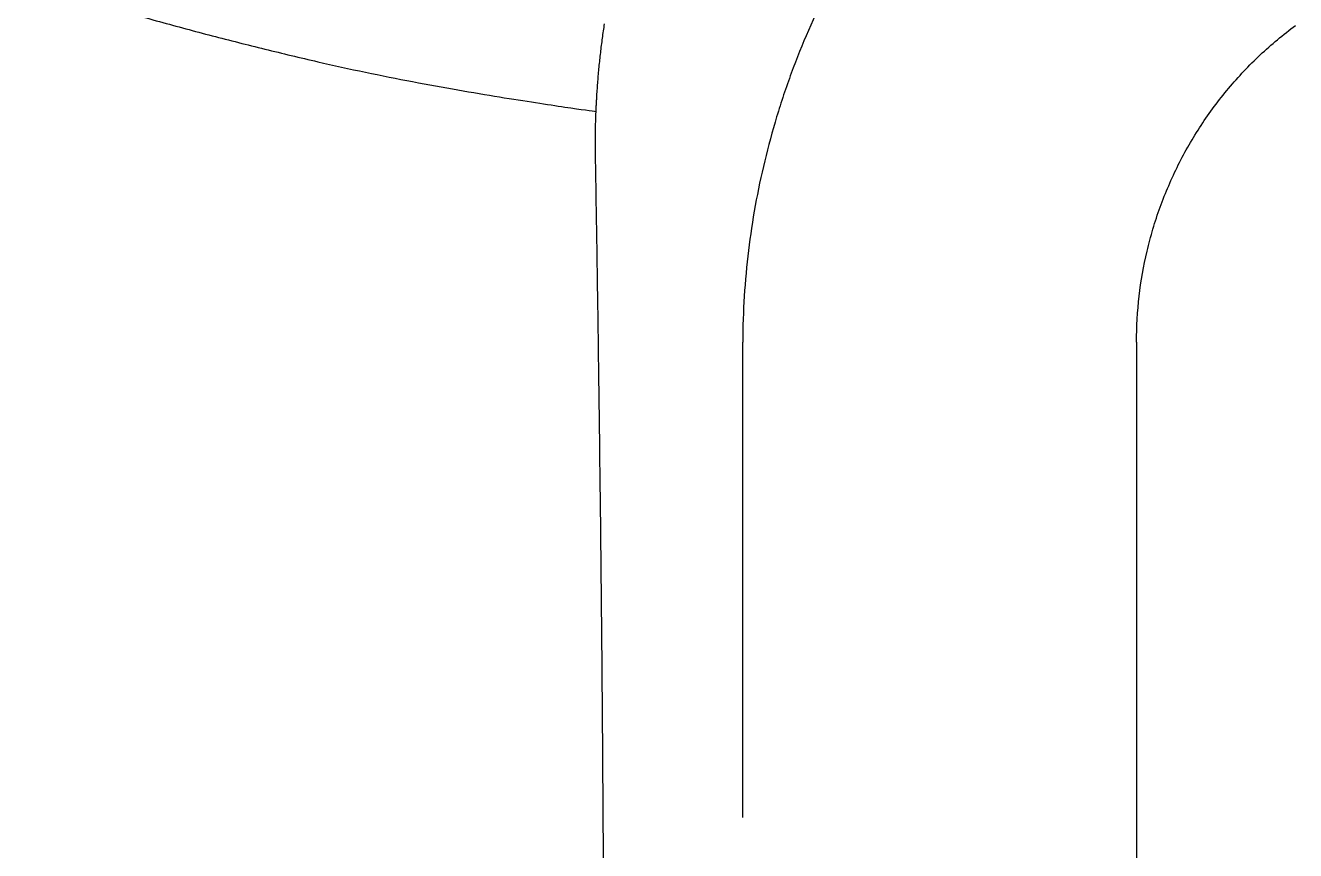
# Model space of a CAD drawing. Extents: x 528 to 612, y 788 to 934.
# Drawn here: x 549.41 to 555.84, y 848.99 to 853.17 of the extents above; entities that cross this region are included whole.
import ezdxf

# ---------------------------------------------------------------- set-up
doc = ezdxf.new("R2010")
doc.units = 0
doc.header["$MEASUREMENT"] = 0
doc.layers.add('1', color=4, linetype='Continuous')

# ---------------------------------------------------------------- blocks, each defined once
blk = doc.blocks.new('2018 FLASH')
at = {"layer": '1', "linetype": 'Continuous', "lineweight": 25}
for p, q in [((25.0756, 44.2357), (25.0756, 46.6429)), ((27.068, 46.6429), (27.068, 37.7771))]:
    blk.add_line(p, q, dxfattribs=at)
for points, knots in [([(17.6588, 50.0917), (17.6881, 50.0754), (17.741, 50.0458), (17.8468, 49.987), (17.9762, 49.916), (18.1362, 49.8308), (18.3503, 49.7193), (18.6201, 49.584), (19.0513, 49.3785), (19.599, 49.1368), (20.1502, 48.9169), (20.5961, 48.752), (20.9298, 48.6345), (21.2637, 48.5229), (21.5299, 48.4389), (21.7281, 48.379), (21.8601, 48.3401), (21.9924, 48.3021), (22.125, 48.2651), (22.2578, 48.2289), (22.3909, 48.1937), (22.5242, 48.1594), (22.6578, 48.126), (22.7916, 48.0935), (22.8807, 48.0726), (22.9254, 48.0621)], [0, 0, 0, 0, 0.017344, 0.031301, 0.062585, 0.093665, 0.125119, 0.187605, 0.250227, 0.37355, 0.500128, 0.562207, 0.625131, 0.688114, 0.750185, 0.774902, 0.799674, 0.824503, 0.84939, 0.874336, 0.899343, 0.924412, 0.949544, 0.974739, 1, 1, 1, 1]), ([(26.6944, 49.8379), (26.5689, 49.745), (26.4498, 49.6454), (26.2241, 49.4334), (26.1174, 49.3209), (25.992, 49.1721), (25.9673, 49.1418), (25.9188, 49.0808), (25.8951, 49.05), (25.8253, 48.9567), (25.7809, 48.8935), (25.6533, 48.7004), (25.576, 48.5673), (25.437, 48.2925), (25.3752, 48.1508), (25.308, 47.9681), (25.2951, 47.9313), (25.2704, 47.8575), (25.2586, 47.8206), (25.2249, 47.7094), (25.2047, 47.6348), (25.1506, 47.4101), (25.1233, 47.2588), (25.0862, 46.9532), (25.0764, 46.7988), (25.0756, 46.6429)], [0, 0, 0, 0, 0.125, 0.125, 0.25, 0.25, 0.28125, 0.28125, 0.3125, 0.3125, 0.375, 0.375, 0.5, 0.5, 0.625, 0.625, 0.65625, 0.65625, 0.6875, 0.6875, 0.75, 0.75, 0.875, 0.875, 1, 1, 1, 1]), ([(24.3377, 47.89), (24.3385, 47.9021), (24.34, 47.9263), (24.3427, 47.9627), (24.3457, 47.9991), (24.3491, 48.0355), (24.3528, 48.0719), (24.3569, 48.1084), (24.3613, 48.1449), (24.3661, 48.1815), (24.3712, 48.218), (24.3749, 48.2424), (24.3767, 48.2546)], [0, 0, 0, 0, 0.099409, 0.198943, 0.298605, 0.398396, 0.49832, 0.598377, 0.698572, 0.798906, 0.899381, 1, 1, 1, 1]), ([(27.068, 46.6429), (27.068, 46.7211), (27.0726, 46.7985), (27.0904, 46.9519), (27.1037, 47.0278), (27.1302, 47.1406), (27.1401, 47.178), (27.1623, 47.2524), (27.1745, 47.2896), (27.2144, 47.3996), (27.245, 47.4708), (27.314, 47.6087), (27.3525, 47.6755), (27.4161, 47.7725), (27.4383, 47.8042), (27.4846, 47.8667), (27.5089, 47.8974), (27.5841, 47.987), (27.6374, 48.0434), (27.7504, 48.1497), (27.81, 48.1996), (27.8728, 48.2462)], [0, 0, 0, 0, 0.125, 0.125, 0.25, 0.25, 0.3125, 0.3125, 0.375, 0.375, 0.5, 0.5, 0.625, 0.625, 0.6875, 0.6875, 0.75, 0.75, 0.875, 0.875, 1, 1, 1, 1]), ([(22.9254, 48.0621), (23.0851, 48.0251), (23.2488, 47.9915), (23.5625, 47.9318), (23.7125, 47.9059), (23.9766, 47.8627), (24.0907, 47.8454), (24.2611, 47.8206), (24.3173, 47.8131), (24.3337, 47.8109)], [0, 0, 0, 0, 0.25, 0.25, 0.5, 0.5, 0.75, 0.75, 1, 1, 1, 1]), ([(24.3337, 47.8109), (24.3339, 47.816), (24.3345, 47.8292), (24.3355, 47.8499), (24.3366, 47.8711), (24.3373, 47.8843), (24.3377, 47.89)], [0, 0, 0, 0, 0.194861, 0.499873, 0.782726, 1, 1, 1, 1]), ([(24.331, 47.58), (24.3308, 47.5916), (24.3305, 47.6135), (24.3304, 47.6443), (24.3304, 47.6711), (24.3307, 47.7043), (24.3315, 47.7504), (24.3329, 47.789), (24.3337, 47.8109)], [0, 0, 0, 0, 0.151012, 0.284682, 0.401012, 0.500002, 0.715227, 1, 1, 1, 1]), ([(24.331, 36.84), (24.3316, 36.8742), (24.3327, 36.9425), (24.3344, 37.0451), (24.3361, 37.1478), (24.3377, 37.2505), (24.3393, 37.3533), (24.3409, 37.4562), (24.3424, 37.5591), (24.3439, 37.6621), (24.3454, 37.7652), (24.3468, 37.8683), (24.3482, 37.9715), (24.3496, 38.0748), (24.3533, 38.3662), (24.3589, 38.8467), (24.3653, 39.5169), (24.3702, 40.1878), (24.3738, 40.8589), (24.3759, 41.5306), (24.3766, 42.2026), (24.3759, 42.8749), (24.3738, 43.5478), (24.3703, 44.2208), (24.3654, 44.8947), (24.359, 45.5683), (24.353, 46.0811), (24.3484, 46.4329), (24.3458, 46.6247), (24.3431, 46.8162), (24.3403, 47.0075), (24.3373, 47.1986), (24.3342, 47.3894), (24.3321, 47.5165), (24.331, 47.58)], [0, 0, 0, 0, 0.009665, 0.019329, 0.028993, 0.038656, 0.048319, 0.057982, 0.067644, 0.077307, 0.08697, 0.096633, 0.106297, 0.115961, 0.125626, 0.18807, 0.250516, 0.312744, 0.374973, 0.43713, 0.499289, 0.561519, 0.623751, 0.686199, 0.74865, 0.811467, 0.874288, 0.892248, 0.910207, 0.928164, 0.946121, 0.964079, 0.982038, 1, 1, 1, 1])]:
    blk.add_open_spline(points, degree=3, knots=knots, dxfattribs=at)

msp = doc.modelspace()

# ---------------------------------------------------------------- block references
at = {"layer": '1'}
msp.add_blockref('2018 FLASH', (527.9647, 804.9191), dxfattribs=at)

doc.saveas('drawing.dxf')
